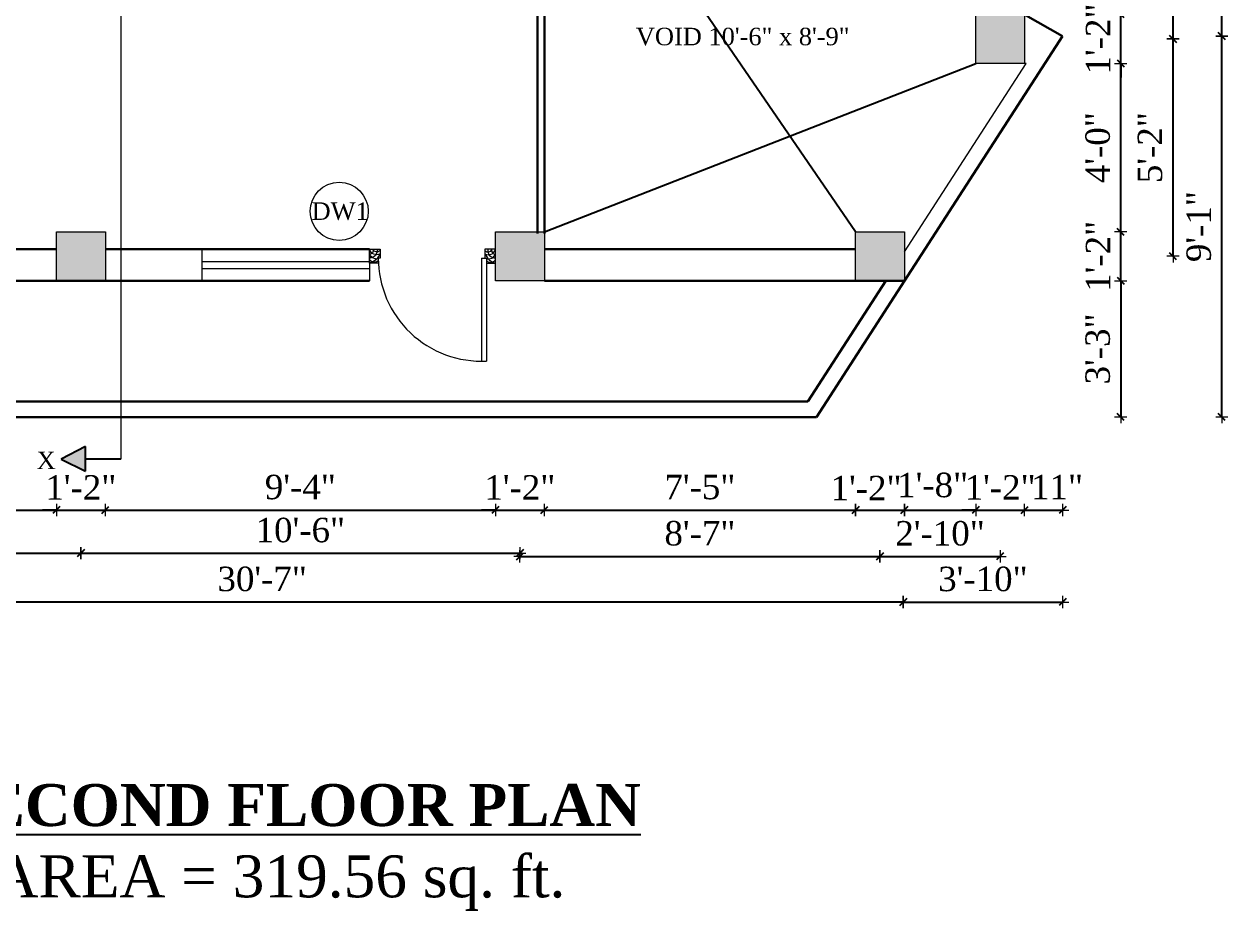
# Model space of a CAD drawing. Header units: inches. Extents: x 151827 to 346502, y -56182 to -23217.
# Drawn here: x 156928.5 to 157272.8, y -26790.3 to -26536.6 of the extents above; entities that cross this region are included whole.
import ezdxf

# ---------------------------------------------------------------- set-up
doc = ezdxf.new("R2010")
doc.units = ezdxf.units.IN
doc.header["$LTSCALE"] = 5
doc.header["$MEASUREMENT"] = 0
for name, color, linetype, lineweight in [('A-WALL', 7, 'Continuous', 9), ('Dimension', 7, 'Continuous', 18), ('DOOR', 62, 'Continuous', 0), ('Dw', 2, 'Continuous', 18)]:
    doc.layers.add(name, color=color, linetype=linetype, lineweight=lineweight)
doc.layers.add('dim line', color=7, linetype='Continuous', lineweight=15, true_color=0xfab2b2)
doc.layers.add('TEXT', color=6, linetype='Continuous')
doc.layers.add('WALL', color=7, linetype='Continuous')
doc.styles.add('ordinary', font='times.ttf')
doc.dimstyles.new('Copy of 96', dxfattribs={"dimtxt": 7, "dimasz": 4, "dimexe": 0.5, "dimexo": 0.5, "dimgap": 3, "dimtad": 1, "dimdec": 1, "dimzin": 11, "dimdsep": 46, "dimlunit": 4, "dimtxsty": 'ordinary', "dimblk": 'OBLIQUE', "dimcen": 0.09, "dimse1": 1, "dimse2": 1, "dimclrt": 6, "dimazin": 0, "dimtfac": 1, "dimtdec": 1, "dimtix": 1, "dimtmove": 2, "dimatfit": 3, "dimldrblk": 'leader', "dimfxl": 0.5, "dimfxlon": 1, "dimtolj": 1, "dimtzin": 0, "dimarcsym": 0})

# ---------------------------------------------------------------- blocks, each defined once
blk = doc.blocks.new('A$C27B36B59')
at = {"layer": 'DOOR'}
for p, q in [((0, 4), (0, 0)), ((2.5, 4), (0, 4)), ((2.5, 2.5), (2.5, 4)), ((0, 0), (3, 0)), ((3, 2.5), (2.5, 2.5)), ((3, 0), (3, 2.5))]:
    blk.add_line(p, q, dxfattribs=at)
for centre, radius, start, end in [((-1.4, -0.54), 4.75, 22.1411, 72.838), ((1.34, 2.09), 1.64, 45.138, 144.8948), ((2.21, 0.3), 2.49, 83.3149, 152.658), ((0.13, 0.37), 2.05, 349.4875, 93.6805), ((1.96, -0.47), 2.01, 58.7447, 166.495), ((-0.06, 0.32), 1.13, 343.542, 86.947), ((2.08, -0.4), 1.17, 38.2816, 160.1519)]:
    blk.add_arc(centre, radius, start, end, dxfattribs=at)
blk = doc.blocks.new('D2')
at = {"layer": 'DOOR'}
for p, q in [((74473.95, 24047.59), (74473.95, 24018.09)), ((74473.95, 24047.59), (74475.45, 24047.59)), ((74475.45, 24047.59), (74475.45, 24018.13))]:
    blk.add_line(p, q, dxfattribs=at)
blk.add_arc((74473.95, 24047.59), 29.5, 180, 272.9146, dxfattribs=at)
at = {"layer": 'DOOR', "xscale": -1, "rotation": 180}
blk.add_blockref('A$C27B36B59', (74441.95, 24050.09), dxfattribs=at)
at = {"layer": 'DOOR', "rotation": 180}
blk.add_blockref('A$C27B36B59', (74477.95, 24050.09), dxfattribs=at)
blk = doc.blocks.new('oblique')
at = {"color": 0, "lineweight": -2}
blk.add_line((0.25, 0.25), (-0.25, -0.25), dxfattribs=at)
at = {"layer": 'dim line', "lineweight": 9}
for p, q in [((-0.4375, 0), (0.4375, 0)), ((0, 0.4375), (0, -0.4375))]:
    blk.add_line(p, q, dxfattribs=at)
blk = doc.blocks.new('*D449')
at = {"layer": 'A-WALL', "color": 0, "lineweight": -2, "ltscale": 5, "transparency": 16777216}
for p, q in [((157242.15, -26596.06), (157242.15, -26592.06)), ((157242.15, -26610.06), (157242.15, -26596.06)), ((157242.15, -26610.06), (157242.15, -26614.06))]:
    blk.add_line(p, q, dxfattribs=at)
at = {"layer": 'Defpoints', "color": 0, "ltscale": 5, "transparency": 16777216}
for p in [(157180.29, -26596.06), (157242.15, -26596.06), (157180.29, -26610.06)]:
    blk.add_point(p, dxfattribs=at)
at = {"layer": 'A-WALL', "color": 0, "lineweight": -2, "ltscale": 5, "transparency": 16777216, "xscale": 4, "yscale": 4, "zscale": 4}
for p, rotation in [((157242.15, -26596.06), 270), ((157242.15, -26610.06), 90)]:
    blk.add_blockref('oblique', p, dxfattribs=dict(at, rotation=rotation))
at = {"layer": 'A-WALL', "color": 6, "ltscale": 5, "transparency": 16777216, "insert": (157235.65, -26603.06), "char_height": 7, "attachment_point": 5, "rotation": 90, "style": 'ordinary'}
blk.add_mtext('\\A1;1\'-2"', dxfattribs=at)
blk = doc.blocks.new('_OBLIQUE')
at = {"color": 0, "linetype": 'ByBlock'}
blk.add_line((-0.5, -0.5), (0.5, 0.5), dxfattribs=at)
blk = doc.blocks.new('leader')
at = {"layer": 'Dimension'}
for p, q in [((0, -4.328), (0, 4.328)), ((-4.424, 0), (4.424, 0))]:
    blk.add_line(p, q, dxfattribs=at)
blk = doc.blocks.new('*D450')
at = {"layer": 'A-WALL', "color": 0, "lineweight": -2, "ltscale": 5, "transparency": 16777216}
blk.add_line((157242.15, -26596.06), (157242.15, -26547.88), dxfattribs=at)
at = {"layer": 'Defpoints', "color": 0, "ltscale": 5, "transparency": 16777216}
for p in [(157214.66, -26547.88), (157242.15, -26547.88), (157180.29, -26596.06)]:
    blk.add_point(p, dxfattribs=at)
at = {"layer": 'A-WALL', "color": 0, "lineweight": -2, "ltscale": 5, "transparency": 16777216, "xscale": 4, "yscale": 4, "zscale": 4}
for p, rotation in [((157242.15, -26547.88), 90), ((157242.15, -26596.06), 270)]:
    blk.add_blockref('oblique', p, dxfattribs=dict(at, rotation=rotation))
at = {"layer": 'A-WALL', "color": 6, "ltscale": 5, "transparency": 16777216, "insert": (157235.59, -26571.97), "char_height": 7, "attachment_point": 5, "rotation": 90, "style": 'ordinary'}
blk.add_mtext('\\A1;4\'-0"', dxfattribs=at)
blk = doc.blocks.new('*D451')
at = {"layer": 'A-WALL', "color": 0, "lineweight": -2, "ltscale": 5, "transparency": 16777216}
for p, q in [((157242.15, -26533.88), (157242.15, -26529.88)), ((157242.15, -26547.88), (157242.15, -26533.88)), ((157242.15, -26547.88), (157242.15, -26551.88))]:
    blk.add_line(p, q, dxfattribs=at)
at = {"layer": 'Defpoints', "color": 0, "ltscale": 5, "transparency": 16777216}
for p in [(157214.66, -26533.88), (157242.15, -26533.88), (157214.66, -26547.88)]:
    blk.add_point(p, dxfattribs=at)
at = {"layer": 'A-WALL', "color": 0, "lineweight": -2, "ltscale": 5, "transparency": 16777216, "xscale": 4, "yscale": 4, "zscale": 4}
for p, rotation in [((157242.15, -26533.88), 270), ((157242.15, -26547.88), 90)]:
    blk.add_blockref('oblique', p, dxfattribs=dict(at, rotation=rotation))
at = {"layer": 'A-WALL', "color": 6, "ltscale": 5, "transparency": 16777216, "insert": (157235.65, -26540.88), "char_height": 7, "attachment_point": 5, "rotation": 90, "style": 'ordinary'}
blk.add_mtext('\\A1;1\'-2"', dxfattribs=at)
blk = doc.blocks.new('*D456')
at = {"layer": 'A-WALL', "color": 0, "lineweight": -2, "ltscale": 5, "transparency": 16777216}
blk.add_line((157257.11, -26603.06), (157257.11, -26540.88), dxfattribs=at)
at = {"layer": 'Defpoints', "color": 0, "ltscale": 5, "transparency": 16777216}
for p in [(157207.66, -26540.88), (157257.11, -26540.88), (157173.29, -26603.06)]:
    blk.add_point(p, dxfattribs=at)
at = {"layer": 'A-WALL', "color": 0, "lineweight": -2, "ltscale": 5, "transparency": 16777216, "xscale": 4, "yscale": 4, "zscale": 4}
for p, rotation in [((157257.11, -26540.88), 90), ((157257.11, -26603.06), 270)]:
    blk.add_blockref('oblique', p, dxfattribs=dict(at, rotation=rotation))
at = {"layer": 'A-WALL', "color": 6, "ltscale": 5, "transparency": 16777216, "insert": (157250.55, -26571.97), "char_height": 7, "attachment_point": 5, "rotation": 90, "style": 'ordinary'}
blk.add_mtext('\\A1;5\'-2"', dxfattribs=at)
blk = doc.blocks.new('*D457')
at = {"layer": 'A-WALL', "color": 0, "lineweight": -2, "ltscale": 5, "transparency": 16777216}
blk.add_line((157257.11, -26540.88), (157257.11, -26462.78), dxfattribs=at)
at = {"layer": 'Defpoints', "color": 0, "ltscale": 5, "transparency": 16777216}
for p in [(157070.28, -26462.78), (157257.11, -26462.78), (157207.66, -26540.88)]:
    blk.add_point(p, dxfattribs=at)
at = {"layer": 'A-WALL', "color": 0, "lineweight": -2, "ltscale": 5, "transparency": 16777216, "xscale": 4, "yscale": 4, "zscale": 4}
for p, rotation in [((157257.11, -26462.78), 90), ((157257.11, -26540.88), 270)]:
    blk.add_blockref('oblique', p, dxfattribs=dict(at, rotation=rotation))
at = {"layer": 'A-WALL', "color": 6, "ltscale": 5, "transparency": 16777216, "insert": (157250.55, -26501.83), "char_height": 7, "attachment_point": 5, "rotation": 90, "style": 'ordinary'}
blk.add_mtext('\\A1;6\'-6"', dxfattribs=at)
blk = doc.blocks.new('*D466')
at = {"layer": 'A-WALL', "color": 0, "lineweight": -2, "ltscale": 5, "transparency": 16777216}
blk.add_line((157214.66, -26361.84), (157225.52, -26361.84), dxfattribs=at)
at = {"layer": 'Defpoints', "color": 0, "ltscale": 5, "transparency": 16777216}
for p in [(157225.52, -26361.84), (157214.66, -26533.88), (157225.52, -26540.06)]:
    blk.add_point(p, dxfattribs=at)
at = {"layer": 'A-WALL', "color": 0, "lineweight": -2, "ltscale": 5, "transparency": 16777216, "xscale": 4, "yscale": 4, "zscale": 4, "rotation": 180}
blk.add_blockref('oblique', (157214.66, -26361.84), dxfattribs=at)
at = {"layer": 'A-WALL', "color": 0, "lineweight": -2, "ltscale": 5, "transparency": 16777216, "xscale": 4, "yscale": 4, "zscale": 4}
blk.add_blockref('oblique', (157225.52, -26361.84), dxfattribs=at)
at = {"layer": 'A-WALL', "color": 6, "ltscale": 5, "transparency": 16777216, "insert": (157224.85, -26355.26), "char_height": 7, "attachment_point": 5, "style": 'ordinary'}
blk.add_mtext('\\A1;11"', dxfattribs=at)
blk = doc.blocks.new('*D469')
at = {"layer": 'A-WALL', "color": 0, "lineweight": -2, "ltscale": 5, "transparency": 16777216}
blk.add_line((157070.28, -26345.71), (157207.66, -26345.71), dxfattribs=at)
at = {"layer": 'Defpoints', "color": 0, "ltscale": 5, "transparency": 16777216}
for p in [(157207.66, -26345.71), (157070.28, -26462.78), (157207.66, -26540.88)]:
    blk.add_point(p, dxfattribs=at)
at = {"layer": 'A-WALL', "color": 0, "lineweight": -2, "ltscale": 5, "transparency": 16777216, "xscale": 4, "yscale": 4, "zscale": 4, "rotation": 180}
blk.add_blockref('oblique', (157070.28, -26345.71), dxfattribs=at)
at = {"layer": 'A-WALL', "color": 0, "lineweight": -2, "ltscale": 5, "transparency": 16777216, "xscale": 4, "yscale": 4, "zscale": 4}
blk.add_blockref('oblique', (157207.66, -26345.71), dxfattribs=at)
at = {"layer": 'A-WALL', "color": 6, "ltscale": 5, "transparency": 16777216, "insert": (157138.97, -26339.15), "char_height": 7, "attachment_point": 5, "style": 'ordinary'}
blk.add_mtext('\\A1;11\'-5"', dxfattribs=at)
blk = doc.blocks.new('*D471')
at = {"layer": 'A-WALL', "color": 0, "lineweight": -2, "ltscale": 5, "transparency": 16777216}
blk.add_line((156937.71, -26330.51), (157225.52, -26330.51), dxfattribs=at)
at = {"layer": 'Defpoints', "color": 0, "ltscale": 5, "transparency": 16777216}
for p in [(157225.52, -26330.51), (156937.71, -26384.4), (157225.52, -26540.06)]:
    blk.add_point(p, dxfattribs=at)
at = {"layer": 'A-WALL', "color": 0, "lineweight": -2, "ltscale": 5, "transparency": 16777216, "xscale": 4, "yscale": 4, "zscale": 4, "rotation": 180}
blk.add_blockref('oblique', (156937.71, -26330.51), dxfattribs=at)
at = {"layer": 'A-WALL', "color": 0, "lineweight": -2, "ltscale": 5, "transparency": 16777216, "xscale": 4, "yscale": 4, "zscale": 4}
blk.add_blockref('oblique', (157225.52, -26330.51), dxfattribs=at)
at = {"layer": 'A-WALL', "color": 6, "ltscale": 5, "transparency": 16777216, "insert": (157081.62, -26323.95), "char_height": 7, "attachment_point": 5, "style": 'ordinary'}
blk.add_mtext('\\A1;24\'-0"', dxfattribs=at)
blk = doc.blocks.new('*D472')
at = {"layer": 'A-WALL', "color": 0, "lineweight": -2, "ltscale": 5, "transparency": 16777216}
blk.add_line((157271.07, -26649.06), (157271.07, -26540.06), dxfattribs=at)
at = {"layer": 'Defpoints', "color": 0, "ltscale": 5, "transparency": 16777216}
for p in [(157225.52, -26540.06), (157271.07, -26540.06), (157155.09, -26649.06)]:
    blk.add_point(p, dxfattribs=at)
at = {"layer": 'A-WALL', "color": 0, "lineweight": -2, "ltscale": 5, "transparency": 16777216, "xscale": 4, "yscale": 4, "zscale": 4}
for p, rotation in [((157271.07, -26540.06), 90), ((157271.07, -26649.06), 270)]:
    blk.add_blockref('oblique', p, dxfattribs=dict(at, rotation=rotation))
at = {"layer": 'A-WALL', "color": 6, "ltscale": 5, "transparency": 16777216, "insert": (157264.49, -26594.56), "char_height": 7, "attachment_point": 5, "rotation": 90, "style": 'ordinary'}
blk.add_mtext('\\A1;9\'-1"', dxfattribs=at)
blk = doc.blocks.new('*D473')
at = {"layer": 'A-WALL', "color": 0, "lineweight": -2, "ltscale": 5, "transparency": 16777216}
blk.add_line((157271.07, -26540.06), (157271.07, -26384.4), dxfattribs=at)
at = {"layer": 'Defpoints', "color": 0, "ltscale": 5, "transparency": 16777216}
for p in [(156951.71, -26384.4), (157271.07, -26384.4), (157225.52, -26540.06)]:
    blk.add_point(p, dxfattribs=at)
at = {"layer": 'A-WALL', "color": 0, "lineweight": -2, "ltscale": 5, "transparency": 16777216, "xscale": 4, "yscale": 4, "zscale": 4}
for p, rotation in [((157271.07, -26384.4), 90), ((157271.07, -26540.06), 270)]:
    blk.add_blockref('oblique', p, dxfattribs=dict(at, rotation=rotation))
at = {"layer": 'A-WALL', "color": 6, "ltscale": 5, "transparency": 16777216, "insert": (157264.5, -26462.23), "char_height": 7, "attachment_point": 5, "rotation": 90, "style": 'ordinary'}
blk.add_mtext('\\A1;13\'-0"', dxfattribs=at)
blk = doc.blocks.new('*D475')
at = {"layer": 'A-WALL', "color": 0, "lineweight": -2, "ltscale": 5, "transparency": 16777216}
blk.add_line((156827.5, -26675.67), (156937.71, -26675.67), dxfattribs=at)
at = {"layer": 'Defpoints', "color": 0, "ltscale": 5, "transparency": 16777216}
for p in [(156827.5, -26610.06), (156937.71, -26610.06), (156937.71, -26675.67)]:
    blk.add_point(p, dxfattribs=at)
at = {"layer": 'A-WALL', "color": 0, "lineweight": -2, "ltscale": 5, "transparency": 16777216, "xscale": 4, "yscale": 4, "zscale": 4, "rotation": 180}
blk.add_blockref('oblique', (156827.5, -26675.67), dxfattribs=at)
at = {"layer": 'A-WALL', "color": 0, "lineweight": -2, "ltscale": 5, "transparency": 16777216, "xscale": 4, "yscale": 4, "zscale": 4}
blk.add_blockref('oblique', (156937.71, -26675.67), dxfattribs=at)
at = {"layer": 'A-WALL', "color": 6, "ltscale": 5, "transparency": 16777216, "insert": (156882.61, -26669.1), "char_height": 7, "attachment_point": 5, "style": 'ordinary'}
blk.add_mtext('\\A1;9\'-2"', dxfattribs=at)
blk = doc.blocks.new('*D476')
at = {"layer": 'A-WALL', "color": 0, "lineweight": -2, "ltscale": 5, "transparency": 16777216}
for p, q in [((156937.71, -26675.67), (156933.71, -26675.67)), ((156937.71, -26675.67), (156951.71, -26675.67)), ((156951.71, -26675.67), (156955.71, -26675.67))]:
    blk.add_line(p, q, dxfattribs=at)
at = {"layer": 'Defpoints', "color": 0, "ltscale": 5, "transparency": 16777216}
for p in [(156937.71, -26610.06), (156951.71, -26610.06), (156951.71, -26675.67)]:
    blk.add_point(p, dxfattribs=at)
at = {"layer": 'A-WALL', "color": 0, "lineweight": -2, "ltscale": 5, "transparency": 16777216, "xscale": 4, "yscale": 4, "zscale": 4}
blk.add_blockref('oblique', (156937.71, -26675.67), dxfattribs=at)
at = {"layer": 'A-WALL', "color": 0, "lineweight": -2, "ltscale": 5, "transparency": 16777216, "xscale": 4, "yscale": 4, "zscale": 4, "rotation": 180}
blk.add_blockref('oblique', (156951.71, -26675.67), dxfattribs=at)
at = {"layer": 'A-WALL', "color": 6, "ltscale": 5, "transparency": 16777216, "insert": (156944.71, -26669.17), "char_height": 7, "attachment_point": 5, "style": 'ordinary'}
blk.add_mtext('\\A1;1\'-2"', dxfattribs=at)
blk = doc.blocks.new('*D477')
at = {"layer": 'A-WALL', "color": 0, "lineweight": -2, "ltscale": 5, "transparency": 16777216}
blk.add_line((156951.71, -26675.67), (157063.28, -26675.67), dxfattribs=at)
at = {"layer": 'Defpoints', "color": 0, "ltscale": 5, "transparency": 16777216}
for p in [(156951.71, -26610.06), (157063.28, -26610.06), (157063.28, -26675.67)]:
    blk.add_point(p, dxfattribs=at)
at = {"layer": 'A-WALL', "color": 0, "lineweight": -2, "ltscale": 5, "transparency": 16777216, "xscale": 4, "yscale": 4, "zscale": 4, "rotation": 180}
blk.add_blockref('oblique', (156951.71, -26675.67), dxfattribs=at)
at = {"layer": 'A-WALL', "color": 0, "lineweight": -2, "ltscale": 5, "transparency": 16777216, "xscale": 4, "yscale": 4, "zscale": 4}
blk.add_blockref('oblique', (157063.28, -26675.67), dxfattribs=at)
at = {"layer": 'A-WALL', "color": 6, "ltscale": 5, "transparency": 16777216, "insert": (157007.49, -26669.1), "char_height": 7, "attachment_point": 5, "style": 'ordinary'}
blk.add_mtext('\\A1;9\'-4"', dxfattribs=at)
blk = doc.blocks.new('*D478')
at = {"layer": 'A-WALL', "color": 0, "lineweight": -2, "ltscale": 5, "transparency": 16777216}
for p, q in [((157063.28, -26675.67), (157059.28, -26675.67)), ((157063.28, -26675.67), (157077.28, -26675.67)), ((157077.28, -26675.67), (157081.28, -26675.67))]:
    blk.add_line(p, q, dxfattribs=at)
at = {"layer": 'Defpoints', "color": 0, "ltscale": 5, "transparency": 16777216}
for p in [(157063.28, -26610.06), (157077.28, -26610.06), (157077.28, -26675.67)]:
    blk.add_point(p, dxfattribs=at)
at = {"layer": 'A-WALL', "color": 0, "lineweight": -2, "ltscale": 5, "transparency": 16777216, "xscale": 4, "yscale": 4, "zscale": 4}
blk.add_blockref('oblique', (157063.28, -26675.67), dxfattribs=at)
at = {"layer": 'A-WALL', "color": 0, "lineweight": -2, "ltscale": 5, "transparency": 16777216, "xscale": 4, "yscale": 4, "zscale": 4, "rotation": 180}
blk.add_blockref('oblique', (157077.28, -26675.67), dxfattribs=at)
at = {"layer": 'A-WALL', "color": 6, "ltscale": 5, "transparency": 16777216, "insert": (157070.28, -26669.17), "char_height": 7, "attachment_point": 5, "style": 'ordinary'}
blk.add_mtext('\\A1;1\'-2"', dxfattribs=at)
blk = doc.blocks.new('*D479')
at = {"layer": 'A-WALL', "color": 0, "lineweight": -2, "ltscale": 5, "transparency": 16777216}
blk.add_line((157077.28, -26675.67), (157166.29, -26675.67), dxfattribs=at)
at = {"layer": 'Defpoints', "color": 0, "ltscale": 5, "transparency": 16777216}
for p in [(157077.28, -26610.06), (157166.29, -26610.06), (157166.29, -26675.67)]:
    blk.add_point(p, dxfattribs=at)
at = {"layer": 'A-WALL', "color": 0, "lineweight": -2, "ltscale": 5, "transparency": 16777216, "xscale": 4, "yscale": 4, "zscale": 4, "rotation": 180}
blk.add_blockref('oblique', (157077.28, -26675.67), dxfattribs=at)
at = {"layer": 'A-WALL', "color": 0, "lineweight": -2, "ltscale": 5, "transparency": 16777216, "xscale": 4, "yscale": 4, "zscale": 4}
blk.add_blockref('oblique', (157166.29, -26675.67), dxfattribs=at)
at = {"layer": 'A-WALL', "color": 6, "ltscale": 5, "transparency": 16777216, "insert": (157121.78, -26669.1), "char_height": 7, "attachment_point": 5, "style": 'ordinary'}
blk.add_mtext('\\A1;7\'-5"', dxfattribs=at)
blk = doc.blocks.new('*D480')
at = {"layer": 'A-WALL', "color": 0, "lineweight": -2, "ltscale": 5, "transparency": 16777216}
blk.add_line((157166.29, -26675.67), (157180.29, -26675.67), dxfattribs=at)
at = {"layer": 'Defpoints', "color": 0, "ltscale": 5, "transparency": 16777216}
for p in [(157166.29, -26610.06), (157180.29, -26610.06), (157180.29, -26675.67)]:
    blk.add_point(p, dxfattribs=at)
at = {"layer": 'A-WALL', "color": 0, "lineweight": -2, "ltscale": 5, "transparency": 16777216, "xscale": 4, "yscale": 4, "zscale": 4, "rotation": 180}
blk.add_blockref('oblique', (157166.29, -26675.67), dxfattribs=at)
at = {"layer": 'A-WALL', "color": 0, "lineweight": -2, "ltscale": 5, "transparency": 16777216, "xscale": 4, "yscale": 4, "zscale": 4}
blk.add_blockref('oblique', (157180.29, -26675.67), dxfattribs=at)
at = {"layer": 'A-WALL', "color": 6, "ltscale": 5, "transparency": 16777216, "insert": (157169.32, -26669.35), "char_height": 7, "attachment_point": 5, "style": 'ordinary'}
blk.add_mtext('\\A1;1\'-2"', dxfattribs=at)
blk = doc.blocks.new('*D481')
at = {"layer": 'A-WALL', "color": 0, "lineweight": -2, "ltscale": 5, "transparency": 16777216}
blk.add_line((157180.29, -26675.67), (157200.66, -26675.67), dxfattribs=at)
at = {"layer": 'Defpoints', "color": 0, "ltscale": 5, "transparency": 16777216}
for p in [(157200.66, -26547.88), (157180.29, -26610.06), (157200.66, -26675.67)]:
    blk.add_point(p, dxfattribs=at)
at = {"layer": 'A-WALL', "color": 0, "lineweight": -2, "ltscale": 5, "transparency": 16777216, "xscale": 4, "yscale": 4, "zscale": 4, "rotation": 180}
blk.add_blockref('oblique', (157180.29, -26675.67), dxfattribs=at)
at = {"layer": 'A-WALL', "color": 0, "lineweight": -2, "ltscale": 5, "transparency": 16777216, "xscale": 4, "yscale": 4, "zscale": 4}
blk.add_blockref('oblique', (157200.66, -26675.67), dxfattribs=at)
at = {"layer": 'A-WALL', "color": 6, "ltscale": 5, "transparency": 16777216, "insert": (157188.36, -26668.53), "char_height": 7, "attachment_point": 5, "style": 'ordinary'}
blk.add_mtext('\\A1;1\'-8"', dxfattribs=at)
blk = doc.blocks.new('*D482')
at = {"layer": 'A-WALL', "color": 0, "lineweight": -2, "ltscale": 5, "transparency": 16777216}
for p, q in [((157200.66, -26675.67), (157196.66, -26675.67)), ((157200.66, -26675.67), (157214.66, -26675.67)), ((157214.66, -26675.67), (157218.66, -26675.67))]:
    blk.add_line(p, q, dxfattribs=at)
at = {"layer": 'Defpoints', "color": 0, "ltscale": 5, "transparency": 16777216}
for p in [(157200.66, -26547.88), (157214.66, -26547.88), (157214.66, -26675.67)]:
    blk.add_point(p, dxfattribs=at)
at = {"layer": 'A-WALL', "color": 0, "lineweight": -2, "ltscale": 5, "transparency": 16777216, "xscale": 4, "yscale": 4, "zscale": 4}
blk.add_blockref('oblique', (157200.66, -26675.67), dxfattribs=at)
at = {"layer": 'A-WALL', "color": 0, "lineweight": -2, "ltscale": 5, "transparency": 16777216, "xscale": 4, "yscale": 4, "zscale": 4, "rotation": 180}
blk.add_blockref('oblique', (157214.66, -26675.67), dxfattribs=at)
at = {"layer": 'A-WALL', "color": 6, "ltscale": 5, "transparency": 16777216, "insert": (157207.66, -26669.17), "char_height": 7, "attachment_point": 5, "style": 'ordinary'}
blk.add_mtext('\\A1;1\'-2"', dxfattribs=at)
blk = doc.blocks.new('*D483')
at = {"layer": 'A-WALL', "color": 0, "lineweight": -2, "ltscale": 5, "transparency": 16777216}
blk.add_line((157214.66, -26675.67), (157225.52, -26675.67), dxfattribs=at)
at = {"layer": 'Defpoints', "color": 0, "ltscale": 5, "transparency": 16777216}
for p in [(157225.52, -26540.06), (157214.66, -26547.88), (157225.52, -26675.67)]:
    blk.add_point(p, dxfattribs=at)
at = {"layer": 'A-WALL', "color": 0, "lineweight": -2, "ltscale": 5, "transparency": 16777216, "xscale": 4, "yscale": 4, "zscale": 4, "rotation": 180}
blk.add_blockref('oblique', (157214.66, -26675.67), dxfattribs=at)
at = {"layer": 'A-WALL', "color": 0, "lineweight": -2, "ltscale": 5, "transparency": 16777216, "xscale": 4, "yscale": 4, "zscale": 4}
blk.add_blockref('oblique', (157225.52, -26675.67), dxfattribs=at)
at = {"layer": 'A-WALL', "color": 6, "ltscale": 5, "transparency": 16777216, "insert": (157223.94, -26669.06), "char_height": 7, "attachment_point": 5, "style": 'ordinary'}
blk.add_mtext('\\A1;11"', dxfattribs=at)
blk = doc.blocks.new('*D484')
at = {"layer": 'A-WALL', "color": 0, "lineweight": -2, "ltscale": 5, "transparency": 16777216}
blk.add_line((156820.5, -26687.98), (156944.71, -26687.98), dxfattribs=at)
at = {"layer": 'Defpoints', "color": 0, "ltscale": 5, "transparency": 16777216}
for p in [(156820.5, -26603.06), (156944.71, -26603.06), (156944.71, -26687.98)]:
    blk.add_point(p, dxfattribs=at)
at = {"layer": 'A-WALL', "color": 0, "lineweight": -2, "ltscale": 5, "transparency": 16777216, "xscale": 4, "yscale": 4, "zscale": 4, "rotation": 180}
blk.add_blockref('oblique', (156820.5, -26687.98), dxfattribs=at)
at = {"layer": 'A-WALL', "color": 0, "lineweight": -2, "ltscale": 5, "transparency": 16777216, "xscale": 4, "yscale": 4, "zscale": 4}
blk.add_blockref('oblique', (156944.71, -26687.98), dxfattribs=at)
at = {"layer": 'A-WALL', "color": 6, "ltscale": 5, "transparency": 16777216, "insert": (156882.61, -26681.42), "char_height": 7, "attachment_point": 5, "style": 'ordinary'}
blk.add_mtext('\\A1;10\'-4"', dxfattribs=at)
blk = doc.blocks.new('*D485')
at = {"layer": 'A-WALL', "color": 0, "lineweight": -2, "ltscale": 5, "transparency": 16777216}
blk.add_line((157070.28, -26688.91), (157173.29, -26688.91), dxfattribs=at)
at = {"layer": 'Defpoints', "color": 0, "ltscale": 5, "transparency": 16777216}
for p in [(157070.28, -26603.06), (157173.29, -26603.06), (157173.29, -26688.91)]:
    blk.add_point(p, dxfattribs=at)
at = {"layer": 'A-WALL', "color": 0, "lineweight": -2, "ltscale": 5, "transparency": 16777216, "xscale": 4, "yscale": 4, "zscale": 4, "rotation": 180}
blk.add_blockref('oblique', (157070.28, -26688.91), dxfattribs=at)
at = {"layer": 'A-WALL', "color": 0, "lineweight": -2, "ltscale": 5, "transparency": 16777216, "xscale": 4, "yscale": 4, "zscale": 4}
blk.add_blockref('oblique', (157173.29, -26688.91), dxfattribs=at)
at = {"layer": 'A-WALL', "color": 6, "ltscale": 5, "transparency": 16777216, "insert": (157121.78, -26682.34), "char_height": 7, "attachment_point": 5, "style": 'ordinary'}
blk.add_mtext('\\A1;8\'-7"', dxfattribs=at)
blk = doc.blocks.new('*D486')
at = {"layer": 'A-WALL', "color": 0, "lineweight": -2, "ltscale": 5, "transparency": 16777216}
blk.add_line((156944.71, -26687.98), (157070.28, -26687.98), dxfattribs=at)
at = {"layer": 'Defpoints', "color": 0, "ltscale": 5, "transparency": 16777216}
for p in [(156944.71, -26603.06), (157070.28, -26603.06), (157070.28, -26687.98)]:
    blk.add_point(p, dxfattribs=at)
at = {"layer": 'A-WALL', "color": 0, "lineweight": -2, "ltscale": 5, "transparency": 16777216, "xscale": 4, "yscale": 4, "zscale": 4, "rotation": 180}
blk.add_blockref('oblique', (156944.71, -26687.98), dxfattribs=at)
at = {"layer": 'A-WALL', "color": 0, "lineweight": -2, "ltscale": 5, "transparency": 16777216, "xscale": 4, "yscale": 4, "zscale": 4}
blk.add_blockref('oblique', (157070.28, -26687.98), dxfattribs=at)
at = {"layer": 'A-WALL', "color": 6, "ltscale": 5, "transparency": 16777216, "insert": (157007.49, -26681.42), "char_height": 7, "attachment_point": 5, "style": 'ordinary'}
blk.add_mtext('\\A1;10\'-6"', dxfattribs=at)
blk = doc.blocks.new('*D487')
at = {"layer": 'A-WALL', "color": 0, "lineweight": -2, "ltscale": 5, "transparency": 16777216}
blk.add_line((157173.29, -26688.91), (157207.66, -26688.91), dxfattribs=at)
at = {"layer": 'Defpoints', "color": 0, "ltscale": 5, "transparency": 16777216}
for p in [(157207.66, -26540.88), (157173.29, -26603.06), (157207.66, -26688.91)]:
    blk.add_point(p, dxfattribs=at)
at = {"layer": 'A-WALL', "color": 0, "lineweight": -2, "ltscale": 5, "transparency": 16777216, "xscale": 4, "yscale": 4, "zscale": 4, "rotation": 180}
blk.add_blockref('oblique', (157173.29, -26688.91), dxfattribs=at)
at = {"layer": 'A-WALL', "color": 0, "lineweight": -2, "ltscale": 5, "transparency": 16777216, "xscale": 4, "yscale": 4, "zscale": 4}
blk.add_blockref('oblique', (157207.66, -26688.91), dxfattribs=at)
at = {"layer": 'A-WALL', "color": 6, "ltscale": 5, "transparency": 16777216, "insert": (157190.48, -26682.35), "char_height": 7, "attachment_point": 5, "style": 'ordinary'}
blk.add_mtext('\\A1;2\'-10"', dxfattribs=at)
blk = doc.blocks.new('*D488')
at = {"layer": 'A-WALL', "color": 0, "lineweight": -2, "ltscale": 5, "transparency": 16777216}
blk.add_line((157179.96, -26701.97), (156813.17, -26701.97), dxfattribs=at)
at = {"layer": 'Defpoints', "color": 0, "ltscale": 5, "transparency": 16777216}
for p in [(156813.17, -26610.06), (157179.96, -26610.06), (156813.17, -26701.97)]:
    blk.add_point(p, dxfattribs=at)
at = {"layer": 'A-WALL', "color": 0, "lineweight": -2, "ltscale": 5, "transparency": 16777216, "xscale": 4, "yscale": 4, "zscale": 4, "rotation": 180}
blk.add_blockref('oblique', (156813.17, -26701.97), dxfattribs=at)
at = {"layer": 'A-WALL', "color": 0, "lineweight": -2, "ltscale": 5, "transparency": 16777216, "xscale": 4, "yscale": 4, "zscale": 4}
blk.add_blockref('oblique', (157179.96, -26701.97), dxfattribs=at)
at = {"layer": 'A-WALL', "color": 6, "ltscale": 5, "transparency": 16777216, "insert": (156996.57, -26695.4), "char_height": 7, "attachment_point": 5, "style": 'ordinary'}
blk.add_mtext('\\A1;30\'-7"', dxfattribs=at)
blk = doc.blocks.new('*D489')
at = {"layer": 'A-WALL', "color": 0, "lineweight": -2, "ltscale": 5, "transparency": 16777216}
blk.add_line((157179.96, -26701.97), (157225.52, -26701.97), dxfattribs=at)
at = {"layer": 'Defpoints', "color": 0, "ltscale": 5, "transparency": 16777216}
for p in [(157225.52, -26540.06), (157179.96, -26610.06), (157225.52, -26701.97)]:
    blk.add_point(p, dxfattribs=at)
at = {"layer": 'A-WALL', "color": 0, "lineweight": -2, "ltscale": 5, "transparency": 16777216, "xscale": 4, "yscale": 4, "zscale": 4, "rotation": 180}
blk.add_blockref('oblique', (157179.96, -26701.97), dxfattribs=at)
at = {"layer": 'A-WALL', "color": 0, "lineweight": -2, "ltscale": 5, "transparency": 16777216, "xscale": 4, "yscale": 4, "zscale": 4}
blk.add_blockref('oblique', (157225.52, -26701.97), dxfattribs=at)
at = {"layer": 'A-WALL', "color": 6, "ltscale": 5, "transparency": 16777216, "insert": (157202.74, -26695.41), "char_height": 7, "attachment_point": 5, "style": 'ordinary'}
blk.add_mtext('\\A1;3\'-10"', dxfattribs=at)
blk = doc.blocks.new('*D554')
at = {"layer": 'A-WALL', "color": 0, "lineweight": -2, "ltscale": 5, "transparency": 16777216}
blk.add_line((157242.15, -26610.06), (157242.15, -26649.06), dxfattribs=at)
at = {"layer": 'Defpoints', "color": 0, "ltscale": 5, "transparency": 16777216}
for p in [(157180.29, -26610.06), (157155.09, -26649.06), (157242.15, -26649.06)]:
    blk.add_point(p, dxfattribs=at)
at = {"layer": 'A-WALL', "color": 0, "lineweight": -2, "ltscale": 5, "transparency": 16777216, "xscale": 4, "yscale": 4, "zscale": 4}
for p, rotation in [((157242.15, -26610.06), 90), ((157242.15, -26649.06), 270)]:
    blk.add_blockref('oblique', p, dxfattribs=dict(at, rotation=rotation))
at = {"layer": 'A-WALL', "color": 6, "ltscale": 5, "transparency": 16777216, "insert": (157235.59, -26629.56), "char_height": 7, "attachment_point": 5, "rotation": 90, "style": 'ordinary'}
blk.add_mtext('\\A1;3\'-3"', dxfattribs=at)

msp = doc.modelspace()

# ---------------------------------------------------------------- hatches: boundary and pattern name
at = {"ltscale": 5}
msp.add_hatch(color=256, dxfattribs=at).paths.add_polyline_path([(156946, -26664.49), (156946, -26657.48), (156939.11, -26661.06)])
at = {"layer": 'WALL', "linetype": 'ByBlock', "ltscale": 5, "true_color": 0xf8991e}
h = msp.add_hatch(color=30, dxfattribs=at)
h.dxf.hatch_style = 1
h.paths.add_polyline_path([(157200.66, -26533.88), (157200.66, -26547.88), (157214.66, -26547.88), (157214.66, -26533.88)])
h = msp.add_hatch(color=30, dxfattribs=at)
h.dxf.hatch_style = 1
h.paths.add_polyline_path([(156937.71, -26596.06), (156937.71, -26610.06), (156951.71, -26610.06), (156951.71, -26596.06)])
h = msp.add_hatch(color=30, dxfattribs=at)
h.dxf.hatch_style = 1
h.paths.add_polyline_path([(157063.28, -26596.06), (157063.28, -26610.06), (157077.28, -26610.06), (157077.28, -26596.06)])
h = msp.add_hatch(color=30, dxfattribs=at)
h.dxf.hatch_style = 1
h.paths.add_polyline_path([(157166.29, -26596.06), (157166.29, -26610.06), (157180.29, -26610.06), (157180.29, -26596.06)])

# ---------------------------------------------------------------- linework, layer by layer
at = {"ltscale": 5}
for p, q in [((156946, -26657.48, -72.71), (156939.11, -26661.06, -72.71)), ((156946, -26664.49, -72.71), (156946, -26657.48, -72.71)), ((156939.11, -26661.06, -72.71), (156946, -26664.49, -72.71)), ((156956.1, -26661.06, -72.71), (156946, -26661.06, -72.71))]:
    msp.add_line(p, q, dxfattribs=at)
at = {"layer": 'A-WALL', "ltscale": 5}
for p, q in [((156956.1, -26372.5, -72.71), (156956.1, -26661.06, -72.71)), ((156979.28, -26601.06, -72.71), (156979.28, -26610.06, -72.71)), ((157027.28, -26601.06, -72.71), (157027.28, -26610.06, -72.71))]:
    msp.add_line(p, q, dxfattribs=at)
at = {"layer": 'A-WALL', "lineweight": 30}
for p, q in [((157077.28, -26455.78, -72.71), (157225.52, -26540.06, -72.71)), ((157075.28, -26469.78, -72.71), (157075.28, -26596.56, -72.71)), ((157077.28, -26469.78, -72.71), (157077.28, -26596.56, -72.71)), ((157225.52, -26540.06, -72.71), (157180.29, -26610.06, -72.71)), ((156937.71, -26601.06, -72.71), (156863.5, -26601.06, -72.71)), ((157027.28, -26601.06, -72.71), (156951.71, -26601.06, -72.71)), ((157166.29, -26601.06, -72.71), (157077.28, -26601.06, -72.71)), ((157027.28, -26610.06, -72.71), (156863.5, -26610.06, -72.71)), ((157180.29, -26610.06, -72.71), (157077.28, -26610.06, -72.71)), ((157174.93, -26610.06, -72.71), (157152.64, -26644.56, -72.71)), ((157180.29, -26610.06, -72.71), (157155.09, -26649.06, -72.71)), ((157152.64, -26644.56, -72.71), (156816.85, -26644.56, -72.71)), ((157155.09, -26649.06, -72.71), (156812.24, -26649.06, -72.71))]:
    msp.add_line(p, q, dxfattribs=at)
at = {"layer": 'A-WALL', "ltscale": 5, "elevation": -72.71}
msp.add_lwpolyline([(157077.28, -26601.06), (157077.28, -26601.06), (157166.29, -26601.06), (157166.29, -26596.06), (157180.29, -26596.06), (157180.29, -26601.77), (157215.11, -26547.88), (157200.66, -26547.88), (157200.66, -26533.88), (157205.56, -26533.88), (157077.28, -26460.96), (157077.28, -26469.78)], dxfattribs=at)
for points in [[(157200.66, -26533.88), (157214.66, -26533.88), (157214.66, -26547.88), (157200.66, -26547.88)], [(156937.71, -26596.06), (156951.71, -26596.06), (156951.71, -26610.06), (156937.71, -26610.06)], [(157063.28, -26596.06), (157077.28, -26596.06), (157077.28, -26610.06), (157063.28, -26610.06)], [(157166.29, -26596.06), (157180.29, -26596.06), (157180.29, -26610.06), (157166.29, -26610.06)]]:
    msp.add_lwpolyline(points, close=True, dxfattribs=at)
at = {"layer": 'A-WALL', "ltscale": 5}
msp.add_circle((157018.6, -26590.19, -72.71), 8.32, dxfattribs=at)
at = {"layer": 'Dw', "color": 3}
for p, q in [((156979.28, -26604.56, -72.71), (157027.28, -26604.56, -72.71)), ((156979.28, -26606.56, -72.71), (157027.28, -26606.56, -72.71))]:
    msp.add_line(p, q, dxfattribs=at)
at = {"layer": 'WALL', "color": 30, "linetype": 'ByBlock', "ltscale": 5, "true_color": 0xf8991e}
for p, q in [((157166.29, -26596.06, -72.71), (157077.28, -26466.13, -72.71)), ((157077.28, -26596.06, -72.71), (157200.66, -26547.88, -72.71))]:
    msp.add_line(p, q, dxfattribs=at)

# ---------------------------------------------------------------- block references
at = {"layer": 'WALL', "color": 2, "linetype": 'ByBlock'}
msp.add_blockref('D2', (82585.33, -50651.15, -72.71), dxfattribs=at)

# ---------------------------------------------------------------- texts
at = {"layer": 'TEXT', "style": 'ordinary'}
for s, p in [('VOID 10\'-6" x 8\'-9"', (157103.46, -26542.68, -72.71)), ('DW1', (157010.7, -26592.63, -72.71)), ('X', (156932.04, -26663.94, -72.71))]:
    msp.add_text(s, height=5, dxfattribs=at).set_placement(p)
at = {"layer": 'TEXT', "char_height": 12, "width": 219.8151, "attachment_point": 8, "style": 'ordinary'}
for s, insert in [('{\\fTimes New Roman|b1|i0|c0|p18;\\LSECOND FLOOR PLAN}', (157005.72, -26766.22, -72.71)), ('AREA = 319.56 sq. ft.', (157001.41, -26790.34, -72.71))]:
    msp.add_mtext(s, dxfattribs=dict(at, insert=insert))

# ---------------------------------------------------------------- dimensions: what is measured, and where the dimension line sits
at = {"layer": 'A-WALL', "ltscale": 5}
for base, p1, p2, picture, middle in [((157225.52, -26330.51, -72.71), (156937.71, -26384.4, -72.71), (157225.52, -26540.06, -72.71), '*D471', (157081.62, -26323.95, -72.71)), ((157207.66, -26345.71, -72.71), (157070.28, -26462.78, -72.71), (157207.66, -26540.88, -72.71), '*D469', (157138.97, -26339.15, -72.71)), ((157207.66, -26688.91, -72.71), (157173.29, -26603.06, -72.71), (157207.66, -26540.88, -72.71), '*D487', (157190.48, -26682.35, -72.71)), ((157225.52, -26701.97, -72.71), (157179.96, -26610.06, -72.71), (157225.52, -26540.06, -72.71), '*D489', (157202.74, -26695.41, -72.71)), ((157214.66, -26675.67, -72.71), (157200.66, -26547.88, -72.71), (157214.66, -26547.88, -72.71), '*D482', (157207.66, -26669.17, -72.71)), ((156944.71, -26687.98, -72.71), (156820.5, -26603.06, -72.71), (156944.71, -26603.06, -72.71), '*D484', (156882.61, -26681.42, -72.71)), ((157070.28, -26687.98, -72.71), (156944.71, -26603.06, -72.71), (157070.28, -26603.06, -72.71), '*D486', (157007.49, -26681.42, -72.71)), ((157173.29, -26688.91, -72.71), (157070.28, -26603.06, -72.71), (157173.29, -26603.06, -72.71), '*D485', (157121.78, -26682.34, -72.71)), ((156813.17, -26701.97, -72.71), (157179.96, -26610.06, -72.71), (156813.17, -26610.06, -72.71), '*D488', (156996.57, -26695.4, -72.71)), ((156937.71, -26675.67, -72.71), (156827.5, -26610.06, -72.71), (156937.71, -26610.06, -72.71), '*D475', (156882.61, -26669.1, -72.71)), ((156951.71, -26675.67, -72.71), (156937.71, -26610.06, -72.71), (156951.71, -26610.06, -72.71), '*D476', (156944.71, -26669.17, -72.71)), ((157063.28, -26675.67, -72.71), (156951.71, -26610.06, -72.71), (157063.28, -26610.06, -72.71), '*D477', (157007.49, -26669.1, -72.71)), ((157077.28, -26675.67, -72.71), (157063.28, -26610.06, -72.71), (157077.28, -26610.06, -72.71), '*D478', (157070.28, -26669.17, -72.71)), ((157166.29, -26675.67, -72.71), (157077.28, -26610.06, -72.71), (157166.29, -26610.06, -72.71), '*D479', (157121.78, -26669.1, -72.71))]:
    dim = msp.add_linear_dim(base=base, p1=p1, p2=p2, dimstyle='Copy of 96', override={"dimdec": 0, "dimblk": 'oblique', "dimtdec": 0, "dimarcsym": 1}, dxfattribs=at)
    dim.commit()
    dim.dimension.update_dxf_attribs({"geometry": picture, "text_midpoint": middle})
for base, p1, p2, picture, middle in [((157225.52, -26361.84, -72.71), (157214.66, -26533.88, -72.71), (157225.52, -26540.06, -72.71), '*D466', (157224.85, -26355.26, -72.71)), ((157225.52, -26675.67, -72.71), (157214.66, -26547.88, -72.71), (157225.52, -26540.06, -72.71), '*D483', (157223.94, -26669.06, -72.71)), ((157200.66, -26675.67, -72.71), (157180.29, -26610.06, -72.71), (157200.66, -26547.88, -72.71), '*D481', (157188.36, -26668.53, -72.71)), ((157180.29, -26675.67, -72.71), (157166.29, -26610.06, -72.71), (157180.29, -26610.06, -72.71), '*D480', (157169.32, -26669.35, -72.71))]:
    dim = msp.add_linear_dim(base=base, p1=p1, p2=p2, dimstyle='Copy of 96', override={"dimdec": 0, "dimblk": 'oblique', "dimtdec": 0, "dimarcsym": 1}, dxfattribs=at)
    dim.commit()
    dim.dimension.update_dxf_attribs({"geometry": picture, "text_midpoint": middle, "dimtype": 160})
for base, p1, p2, picture, middle in [((157271.07, -26384.4, -72.71), (157225.52, -26540.06, -72.71), (156951.71, -26384.4, -72.71), '*D473', (157264.5, -26462.23, -72.71)), ((157257.11, -26462.78, -72.71), (157207.66, -26540.88, -72.71), (157070.28, -26462.78, -72.71), '*D457', (157250.55, -26501.83, -72.71)), ((157242.15, -26533.88, -72.71), (157214.66, -26547.88, -72.71), (157214.66, -26533.88, -72.71), '*D451', (157235.65, -26540.88, -72.71)), ((157271.07, -26540.06, -72.71), (157155.09, -26649.06, -72.71), (157225.52, -26540.06, -72.71), '*D472', (157264.49, -26594.56, -72.71)), ((157257.11, -26540.88, -72.71), (157173.29, -26603.06, -72.71), (157207.66, -26540.88, -72.71), '*D456', (157250.55, -26571.97, -72.71)), ((157242.15, -26547.88, -72.71), (157180.29, -26596.06, -72.71), (157214.66, -26547.88, -72.71), '*D450', (157235.59, -26571.97, -72.71)), ((157242.15, -26596.06, -72.71), (157180.29, -26610.06, -72.71), (157180.29, -26596.06, -72.71), '*D449', (157235.65, -26603.06, -72.71)), ((157242.15, -26649.06, -72.71), (157180.29, -26610.06, -72.71), (157155.09, -26649.06, -72.71), '*D554', (157235.59, -26629.56, -72.71))]:
    dim = msp.add_linear_dim(base=base, p1=p1, p2=p2, angle=90, dimstyle='Copy of 96', override={"dimdec": 0, "dimblk": 'oblique', "dimtdec": 0, "dimarcsym": 1}, dxfattribs=at)
    dim.commit()
    dim.dimension.update_dxf_attribs({"geometry": picture, "text_midpoint": middle})

doc.saveas('drawing.dxf')
